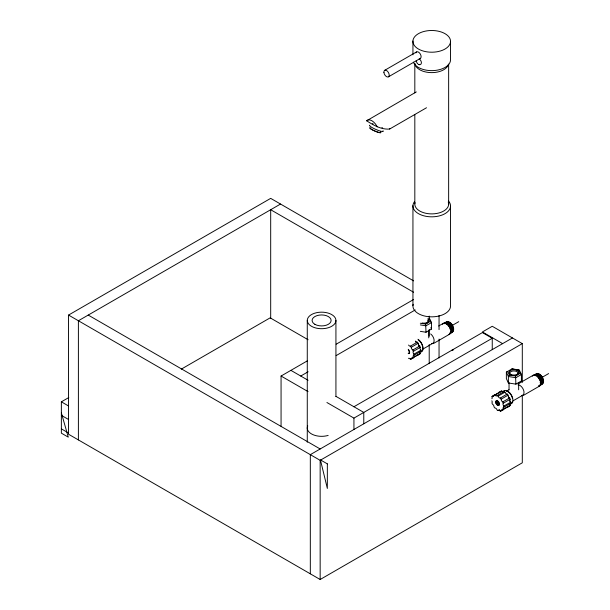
<?xml version="1.0" encoding="UTF-8"?>
<svg xmlns="http://www.w3.org/2000/svg" width="610" height="610" viewBox="0 0 610 610"><rect width="100%" height="100%" fill="white"/><g stroke="black" fill="none" stroke-linecap="round" stroke-linejoin="round"><path stroke-width="0.91" d="M307.272 428.045L307.287 427.656A14.327 8.273 0 0 1 307.699 426.047L307.76 425.91M497.097 400.633L498.553 405.536L498.088 405.49A2.714 1.571 60 0 1 495.816 402.882A2.714 1.571 60 0 1 496.632 400.587L497.097 400.633A2.714 1.571 60 0 1 499.369 403.233A2.714 1.571 60 0 1 498.553 405.536L497.058 401.06L497.516 400.389M413.222 358.032L413.359 357.521A2.043 1.182 60 0 1 413.938 355.356L413.938 354.166A2.043 1.182 60 0 1 413.359 351.337L412.848 350.01A2.043 1.182 60 0 1 411.262 347.265L410.37 346.16A2.043 1.182 60 0 1 408.586 345.046M415.501 341.059A2.043 1.182 60 0 0 417.286 342.164L418.178 343.277A2.043 1.182 60 0 0 419.756 346.015L420.275 347.342A2.043 1.182 60 0 0 420.854 350.178L420.854 351.36A2.043 1.182 60 0 0 420.275 353.525L410.37 359.244A2.043 1.182 60 0 0 408.433 358.383M491.851 398.711A2.043 1.182 60 0 0 491.927 396.698L501.832 390.979A2.043 1.182 60 0 0 503.99 391.559L505.019 392.154A2.043 1.182 60 0 0 507.184 394.068L508.077 395.173A2.043 1.182 60 0 0 509.655 397.918L510.173 399.245A2.043 1.182 60 0 0 510.753 402.082L510.753 403.263L503.837 407.259A2.043 1.182 60 0 0 503.258 409.424L503.12 409.935M498.843 392.703L498.98 392.192M503.837 407.259L503.837 406.069A2.043 1.182 60 0 1 503.258 403.24L502.747 401.914A2.043 1.182 60 0 1 501.161 399.169L500.269 398.063A2.043 1.182 60 0 1 498.103 396.142L497.074 395.547A2.043 1.182 60 0 1 494.916 394.967L494.397 394.83M510.12 403.538A2.043 1.182 60 0 0 510.173 405.429L500.269 411.148A2.043 1.182 60 0 0 498.103 410.568L497.074 409.973A2.043 1.182 60 0 0 494.916 408.052L494.024 406.946A2.043 1.182 60 0 0 492.438 404.201L491.927 402.882A2.043 1.182 60 0 0 491.851 400.778M416.295 91.927L366.648 120.788C373.419 125.126 381.242 129.8 389.63 129.038L389.836 128.55M518.454 369.721L520.124 373.328L521.405 374.51L515.9 377.689L508.382 376.53L506.369 372.184L507.642 371.398L509.32 374.998L508.382 376.53L508.382 382.973L515.9 384.14L521.405 380.96L521.405 374.51L519.392 370.171L512.209 368.76L506.369 372.184L506.369 378.635L508.382 382.973M512.209 368.76L511.874 369.004L513.75 369.302M384.605 70.364L416.523 51.934M388.486 76.807L420.404 58.377M389.63 129.038L426.512 107.749M522.297 395.646L522.297 462.799L320.159 579.5L68.549 434.236L68.549 315.073L270.688 198.364L413.588 280.867M280.531 204.045L78.393 320.753L78.393 439.917M61.366 412.886L68.282 437.149L61.366 433.161L61.366 401.83L68.785 397.552M181.254 369.164L270.154 317.84L308.126 339.755M281.065 426.306L281.065 376.034L307.371 360.845M336.194 344.2L413.603 299.51M300.745 376.034L308.157 371.757M336.156 355.592L415.212 309.949M420.305 323.231L425.658 324.062L430.225 321.424L431.506 322.606L431.506 329.057L426.001 332.236L420.359 331.36M438.659 326.007L443.447 323.247M410.37 346.16L417.286 342.164M411.262 347.265L418.178 343.277M452.201 325.45L458.735 321.676M412.848 350.01L419.756 346.015M409.074 353.388L408.189 353.587M413.359 351.337L420.275 347.342M413.938 354.166L420.854 350.178M422.318 349.416L432.825 343.346M433.588 343.445L449.547 334.234M413.938 355.356L420.854 351.36M410.37 359.244L420.275 353.525M353.937 406.748L482.403 332.58L492.247 338.26L492.247 349.644M326.914 402.508L353.937 418.109L492.247 338.26M512.461 337.948L310.322 454.656L310.322 573.819M68.549 315.073L320.159 460.337L522.297 343.636L522.297 382.409M509.32 374.998L515.557 375.966L520.124 373.328M491.927 396.698L493.459 395.806M494.916 394.967L501.832 390.979M497.074 395.547L503.99 391.559M518.187 383.896L533.346 375.15M506.575 391.14L508.999 389.744M498.103 396.142L505.019 392.154M500.269 398.063L507.184 394.068M501.161 399.169L508.077 395.173M542.099 377.354L548.634 373.579M502.747 401.914L509.655 397.918M498.088 405.49L496.632 400.587L496.662 401.022A2.31 1.334 60 0 0 495.968 402.974A2.31 1.334 60 0 0 497.905 405.185L498.507 405.246L497.051 400.343M503.258 403.24L510.173 399.245M503.837 406.069L510.753 402.082M513.025 400.854L522.732 395.25M523.487 395.349L539.446 386.138M498.103 410.568L499.643 409.684M500.269 411.148L501.809 410.263M503.258 409.424L510.173 405.429M366.648 120.788L367.128 120.681M420.359 324.916L426.001 325.786L431.506 322.606L429.829 318.992M515.633 369.591L519.392 370.171M507.184 407.152L507.695 407.289M419.123 64.652L419.642 64.713A3.767 2.432 53.3 0 0 421.144 63.737L421.274 63.417A3.645 2.562 45.7 0 0 421.274 61.892L421.144 61.48A3.767 2.425 53.3 0 0 420.267 59.849L419.291 58.857M522.297 343.636L492.247 326.281L482.403 331.962L502.617 343.636M413.603 292.243L270.688 209.733L270.688 318.489M290.901 370.354L308.096 380.282M335.942 396.355L363.781 412.429L363.781 423.813M281.065 376.034L308.08 391.635M88.229 315.073L320.159 448.975M61.366 401.83L68.549 405.978M61.366 415.349L68.549 419.489M61.366 428.861L68.549 433.008M417.507 63.577L417.37 63.402A3.774 1.891 65.9 0 1 416.195 60.886L416.18 60.802M377.14 126.842L376.591 125.706A9.402 5.429 60 0 0 367.189 120.277M428.891 318.542L430.225 321.424M430.835 327.608L431.506 329.057M496.662 401.022L497.905 405.185M515.557 375.966L515.9 384.14M425.658 324.062L426.001 332.236M518.653 382.424L518.653 389.79M509.037 382.546L509.037 389.912M450.531 41.694A18.811 10.858 0 0 1 421.823 50.584A18.811 10.858 0 0 1 422.852 31.781A18.811 10.858 0 0 1 450.531 41.694L450.531 60.123A18.811 10.858 0 0 1 445.033 67.458L443.264 68.358A18.811 10.858 0 0 1 413.382 62.151M450.531 206.31L450.531 306.327A18.811 10.858 0 0 1 429.966 316.796A18.811 10.858 0 0 1 413.161 304.291M448.647 64.103L448.647 204.434M439.047 315.431L439.047 329.613M439.047 339.076L439.047 357.986M429.211 316.094L429.211 319.221M429.211 329.369L429.211 336.24M429.211 344.551L429.211 363.667M428.754 330.521L428.754 337.887M414.823 63.493L414.823 92.888M414.823 114.695L414.823 203.816M412.939 41.015L412.939 54.831M412.939 205.631L412.939 305.648M353.937 418.109L353.937 429.493M335.927 320.433A14.327 8.273 0 0 1 314.44 327.6A14.327 8.273 0 0 1 314.44 313.273A14.327 8.273 0 0 1 335.927 320.433L335.927 396.622M320.159 460.337L320.159 579.5M307.272 320.433L307.272 442.242M328.165 435.403A14.327 8.273 0 0 1 325.557 435.997L324.642 436.135A14.327 8.273 0 0 1 321.851 436.318L320.913 436.31A14.327 8.273 0 0 1 318.138 436.074L317.238 435.929A14.327 8.273 0 0 1 314.653 435.281L313.853 435.006A14.327 8.273 0 0 1 311.649 434L310.993 433.611A14.327 8.273 0 0 1 309.316 432.307L308.866 431.834A14.327 8.273 0 0 1 307.829 430.332L307.6 429.806A14.327 8.273 0 0 1 307.272 428.197M451.43 350.636A28.571 16.5 60 0 1 453.39 349.728A28.617 16.523 60 0 0 451.408 350.605M510.593 403.591A7.061 4.079 60 0 1 510.036 403.667M503.799 391.345A7.061 4.079 60 0 1 504.249 391.048M506.521 390.949A7.061 4.079 60 0 1 507.169 391.201M507.817 391.544A7.061 4.079 60 0 1 512.53 398.704M512.453 401.647A7.061 4.079 60 0 1 512.225 402.219M511.92 402.707A7.061 4.079 60 0 1 511.538 403.103M501.161 411.064A2.043 1.182 60 0 1 502.747 410.156M508.077 407.076A2.043 1.182 60 0 1 508.092 406.595M509.236 405.94A2.043 1.182 60 0 1 509.655 406.161M510.242 403.416A2.043 1.182 60 0 1 510.753 403.263M494.024 395.051A2.043 1.182 60 0 1 492.438 395.966M499.986 392.245A2.043 1.182 60 0 1 499.354 391.971M500.94 391.056A2.043 1.182 60 0 1 500.947 391.307M508.351 397.087A7.526 4.346 60 0 1 508.793 397.964M509.655 400.64A7.526 4.346 60 0 1 509.769 401.502M533.27 375.608A6.085 3.515 60 0 1 540.246 379.084A6.085 3.515 60 0 1 538.455 385.863M517.959 384.849A5.818 3.363 60 0 1 523.533 390.003A5.818 3.363 60 0 1 521.855 395.471M503.143 391.384A7.526 4.346 60 0 1 511.546 395.25A7.526 4.346 60 0 1 510.196 404.087M532.339 376.195A6.283 3.629 60 0 1 539.423 378.635A6.283 3.629 60 0 1 538.5 386.374M535.496 374.807A5.528 3.195 60 0 1 535.839 374.578M536.67 374.365A5.528 3.195 60 0 1 541.695 378.604A5.528 3.195 60 0 1 541.207 384.247M535.13 374.807A6.085 3.515 60 0 1 542.191 377.506A6.085 3.515 60 0 1 540.582 384.628M537.692 373.633A5.658 3.264 60 0 1 542.976 378.307A5.658 3.264 60 0 1 541.932 383.896M536.487 374.09A5.658 3.264 60 0 1 537.25 373.701M535.999 375.92A5.528 3.195 60 0 1 536.51 376.195M537.524 376.965A5.528 3.195 60 0 1 537.997 377.445M538.455 377.986A5.528 3.195 60 0 1 539.24 379.184M539.568 379.832A5.528 3.195 60 0 1 539.842 380.487M540.201 381.799A5.528 3.195 60 0 1 540.308 383.034M534.07 375.417A6.085 3.515 60 0 1 541.123 378.124A6.085 3.515 60 0 1 539.522 385.245M535.428 374.7A5.658 3.264 60 0 1 535.778 374.464M536.625 374.25A5.658 3.264 60 0 1 541.771 378.581A5.658 3.264 60 0 1 541.268 384.361M534.429 375.424A5.528 3.195 60 0 1 534.779 375.188M535.176 375.043A5.528 3.195 60 0 1 540.125 378.261A5.528 3.195 60 0 1 540.788 384.323M540.49 384.628A5.528 3.195 60 0 1 540.14 384.864M542.015 377.56A4.72 2.722 60 0 1 542.298 378.108M542.526 378.665A4.72 2.722 60 0 1 542.709 379.229M534.36 375.318A5.658 3.264 60 0 1 534.718 375.081M535.122 374.929A5.658 3.264 60 0 1 540.186 378.223A5.658 3.264 60 0 1 540.864 384.422M540.559 384.735A5.658 3.264 60 0 1 540.201 384.971M497.058 401.06A2.31 1.334 60 0 1 498.988 403.271A2.31 1.334 60 0 1 498.294 405.231M517.501 374.555A4.178 2.409 0 0 1 516.838 375.058M510.928 375.058A4.178 2.409 0 0 1 510.265 374.555M509.846 373.976A4.178 2.409 0 0 1 513.887 370.933A4.178 2.409 0 0 1 517.92 373.976M411.262 359.168A2.043 1.182 60 0 1 412.848 358.253M418.178 355.173A2.043 1.182 60 0 1 418.193 354.692M419.543 354.128A2.043 1.182 60 0 1 419.756 354.257M408.189 349.301A2.714 1.571 60 0 1 409.6 351.962A2.714 1.571 60 0 1 408.654 353.632L408.395 353.327A2.31 1.334 60 0 0 408.395 350.056M415.433 341.592A7.526 4.346 60 0 1 416.76 342.82M418.452 345.191A7.526 4.346 60 0 1 418.895 346.061M418.574 340.09A7.061 4.079 60 0 1 421.411 343.468M421.823 344.292A7.061 4.079 60 0 1 421.197 351.497M443.371 323.704A6.085 3.515 60 0 1 449.745 326.152A6.085 3.515 60 0 1 449.982 333.754M430.668 333.952A5.818 3.363 60 0 1 434.099 340.144A5.818 3.363 60 0 1 431.468 343.544M417.934 339.274A7.526 4.346 60 0 1 422.86 346.457A7.526 4.346 60 0 1 420.885 352.1M442.441 324.291A6.283 3.629 60 0 1 449.524 326.731A6.283 3.629 60 0 1 448.602 334.471M446.772 322.461A5.528 3.195 60 0 1 451.941 327.029A5.528 3.195 60 0 1 450.912 332.496M445.231 322.904A6.085 3.515 60 0 1 452.086 325.26A6.085 3.515 60 0 1 451.194 332.755M446.284 322.499A5.658 3.264 60 0 1 446.947 321.95M447.351 321.798A5.658 3.264 60 0 1 452.772 325.732A5.658 3.264 60 0 1 452.429 331.84M446.101 324.017A5.528 3.195 60 0 1 447.122 324.642M447.618 325.061A5.528 3.195 60 0 1 448.968 326.663M449.341 327.288A5.528 3.195 60 0 1 449.669 327.928M449.944 328.584A5.528 3.195 60 0 1 450.157 329.248M450.066 332.648A5.528 3.195 60 0 1 449.822 333.029M444.171 323.513A6.085 3.515 60 0 1 450.813 325.534A6.085 3.515 60 0 1 450.607 333.296M446.284 322.408A5.658 3.264 60 0 1 451.873 326.678A5.658 3.264 60 0 1 450.965 332.61M445.224 323.117A5.658 3.264 60 0 1 445.529 322.797M444.53 323.521A5.528 3.195 60 0 1 444.881 323.292M445.704 323.079A5.528 3.195 60 0 1 450.576 326.99A5.528 3.195 60 0 1 450.592 332.732M449.349 322.865A4.72 2.722 60 0 1 449.791 323.102M451.796 325.13A4.72 2.722 60 0 1 452.117 325.656M452.399 326.205A4.72 2.722 60 0 1 452.628 326.762M444.156 323.735A5.658 3.264 60 0 1 444.82 323.178M445.224 323.025A5.658 3.264 60 0 1 450.47 326.64A5.658 3.264 60 0 1 450.66 332.831M427.602 320.242A4.178 2.409 0 0 1 426.939 323.155M427.747 318.847A4.682 2.707 0 0 1 427.663 322.133A4.682 2.707 0 0 1 422.128 322.942M418.963 64.607A3.759 2.173 60 0 1 417.964 64.027M415.89 52.91A3.759 2.173 60 0 1 420.282 53.97A3.759 2.173 60 0 1 419.283 58.552M382.6 127.909A7.526 1.205 23.4 0 1 381.929 127.726M373.129 123.921A7.526 1.205 23.4 0 1 372.535 123.555M382.988 130.738A7.526 1.205 23.4 0 1 376.385 129.671A7.526 1.205 23.4 0 1 369.828 125.202M380.602 132.103A6.016 0.961 23.4 0 1 375.668 131.402A6.016 0.961 23.4 0 1 369.904 127.734M380.472 132.057A5.864 0.938 23.4 0 1 375.661 131.371A5.864 0.938 23.4 0 1 370.041 127.795M448.495 201.041A18.811 10.858 0 0 1 432.33 216.825A18.811 10.858 0 0 1 414.48 201.658M448.251 201.994A16.92 9.768 0 0 1 432.269 213.889A16.92 9.768 0 0 1 415.021 202.596M448.449 64.378A16.92 9.768 0 0 1 431.201 72.62A16.92 9.768 0 0 1 414.891 63.768M327.341 463.867L320.425 459.879L327.341 488.442L327.341 463.867M314.874 324.314A9.508 5.49 0 0 0 330.788 321.859A9.508 5.49 0 0 0 319.137 315.134A9.508 5.49 0 0 0 314.874 324.314M510.982 374.479A4.682 2.707 0 0 0 518.523 372.756A4.682 2.707 0 0 0 512.156 369.851A4.682 2.707 0 0 0 510.982 374.479M383.926 72.582A3.759 2.173 60 0 0 388.242 76.929A3.759 2.173 60 0 0 387.472 71.24A3.759 2.173 60 0 0 383.926 72.582"/></g></svg>
